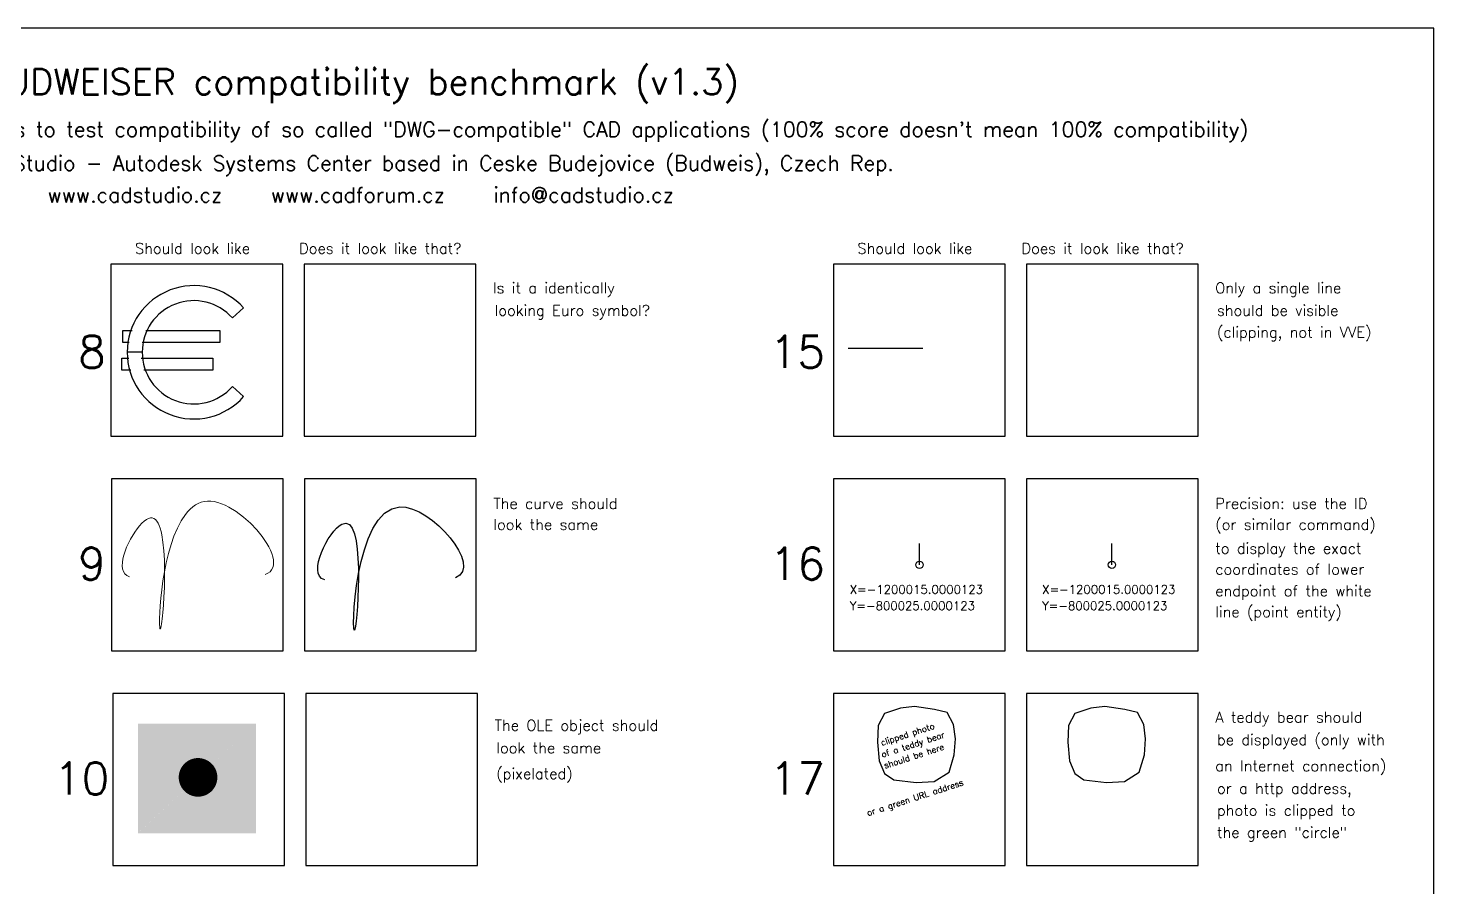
# Model space of a CAD drawing. Header units: millimetres. Extents: x -1200100 to -1200000, y -800080 to -800000.
# Drawn here: x -1200065.5 to -1200000, y -800040 to -800000 of the extents above; entities that cross this region are included whole.
import ezdxf
from ezdxf.enums import TextEntityAlignment as Align

# ---------------------------------------------------------------- set-up
doc = ezdxf.new("R2010")
doc.units = ezdxf.units.MM
doc.header["$LTSCALE"] = 0.05
doc.header["$XCLIPFRAME"] = 2
doc.header["$PDMODE"] = 4
doc.header["$PDSIZE"] = 2
for name, color, linetype in [('Drawing Contents', 9, 'Continuous'), ('In Question', 7, 'Continuous'), ('Should Look Like This', 7, 'Continuous')]:
    doc.layers.add(name, color=color, linetype=linetype)
doc.styles.get("Standard").update_dxf_attribs({"font": 'simplex.shx'})
picture_1 = doc.add_image_def('image1.jpg', size_in_pixel=(103, 150))

msp = doc.modelspace()

# ---------------------------------------------------------------- linework, layer by layer
at = {"layer": 'Drawing Contents'}
for points in [[(-1200000, -800000), (-1200100, -800000), (-1200100, -800080), (-1200000, -800080)], [(-1200061.6345, -800019), (-1200053.6345, -800019), (-1200053.6345, -800011), (-1200061.6345, -800011)], [(-1200052.6345, -800019), (-1200044.6345, -800019), (-1200044.6345, -800011), (-1200052.6345, -800011)], [(-1200027.9787, -800019), (-1200019.9787, -800019), (-1200019.9787, -800011), (-1200027.9787, -800011)], [(-1200018.9787, -800019), (-1200010.9787, -800019), (-1200010.9787, -800011), (-1200018.9787, -800011)], [(-1200061.6133, -800029), (-1200053.6133, -800029), (-1200053.6133, -800021), (-1200061.6133, -800021)], [(-1200052.6133, -800029), (-1200044.6133, -800029), (-1200044.6133, -800021), (-1200052.6133, -800021)], [(-1200027.9787, -800029), (-1200019.9787, -800029), (-1200019.9787, -800021), (-1200027.9787, -800021)], [(-1200018.9787, -800029), (-1200010.9787, -800029), (-1200010.9787, -800021), (-1200018.9787, -800021)], [(-1200061.5551, -800039), (-1200053.5551, -800039), (-1200053.5551, -800031), (-1200061.5551, -800031)], [(-1200052.5551, -800039), (-1200044.5551, -800039), (-1200044.5551, -800031), (-1200052.5551, -800031)], [(-1200027.9787, -800039), (-1200019.9787, -800039), (-1200019.9787, -800031), (-1200027.9787, -800031)], [(-1200018.9787, -800039), (-1200010.9787, -800039), (-1200010.9787, -800031), (-1200018.9787, -800031)]]:
    msp.add_lwpolyline(points, close=True, dxfattribs=at)
at = {"layer": 'In Question', "color": 1}
msp.add_circle((-1200015, -800025), 0.1687, dxfattribs=at)
at = {"layer": 'In Question', "start_tangent": (-0.9563516, 0.2922185), "end_tangent": (-0.9344877, -0.3559953)}
msp.add_spline([(-1200051.6787, -800025.7), (-1200050.8787, -800023.1), (-1200050.2787, -800028), (-1200048.1787, -800022.3), (-1200045.5787, -800025.6)], degree=3, dxfattribs=at)
at = {"layer": 'In Question'}
msp.add_point((-1200015, -800025), dxfattribs=at)
at = {"layer": 'Should Look Like This'}
for p, q in [((-1200055.9787, -800013.5), (-1200055.4559, -800013.0344)), ((-1200027.293, -800014.9087), (-1200023.8118, -800014.9087)), ((-1200060.8709, -800015.0773), (-1200060.1769, -800015.0773)), ((-1200055.9787, -800016.7), (-1200055.4559, -800017.1656))]:
    msp.add_line(p, q, dxfattribs=at)
at = {"layer": 'Should Look Like This', "color": 3}
for p, q in [((-1200025.5978, -800031.9231), (-1200025.8931, -800032.4861)), ((-1200024.8472, -800031.6809), (-1200025.5978, -800031.9231)), ((-1200024.1982, -800031.5993), (-1200024.8472, -800031.6809)), ((-1200023.2592, -800031.7374), (-1200024.1982, -800031.5993)), ((-1200022.6792, -800031.8754), (-1200023.2592, -800031.7374)), ((-1200022.3738, -800032.4335), (-1200022.6792, -800031.8754)), ((-1200025.8931, -800032.4861), (-1200025.9208, -800033.265)), ((-1200022.2938, -800033.1036), (-1200022.3738, -800032.4335)), ((-1200025.9208, -800033.265), (-1200025.8408, -800034.1246)), ((-1200022.3492, -800033.8562), (-1200022.2938, -800033.1036)), ((-1200022.5892, -800034.6613), (-1200022.3492, -800033.8562)), ((-1200025.8408, -800034.1246), (-1200025.5978, -800034.7139)), ((-1200023.2875, -800035.0911), (-1200022.5892, -800034.6613)), ((-1200025.5978, -800034.7139), (-1200025.1671, -800035.0104)), ((-1200025.1671, -800035.0104), (-1200024.1212, -800035.1437)), ((-1200024.1212, -800035.1437), (-1200023.2875, -800035.0911))]:
    msp.add_line(p, q, dxfattribs=at)
at = {"layer": 'Should Look Like This'}
for points in [[(-1200060.7892, -800014.639), (-1200061.0821, -800014.639), (-1200061.0821, -800014.0859), (-1200060.6464, -800014.0859)], [(-1200060.0136, -800014.0859), (-1200056.5645, -800014.0859), (-1200056.5645, -800014.639), (-1200060.1871, -800014.639)], [(-1200060.7076, -800015.9298), (-1200061.1331, -800015.9298), (-1200061.1331, -800015.3766), (-1200060.7994, -800015.3766)], [(-1200060.2279, -800015.3766), (-1200056.8921, -800015.3766), (-1200056.8921, -800015.9298), (-1200060.1054, -800015.9298)]]:
    msp.add_lwpolyline(points, dxfattribs=at)
at = {"layer": 'Should Look Like This', "color": 7, "lineweight": 0}
msp.add_lwpolyline([(-1200060.7676, -800025.5586), (-1200060.8923, -800025.5003), (-1200060.9847, -800025.4199), (-1200061.0511, -800025.3133), (-1200061.0913, -800025.1887), (-1200061.1074, -800025.046), (-1200061.1034, -800024.8892), (-1200061.0772, -800024.7203), (-1200061.035, -800024.5434), (-1200060.9767, -800024.3625), (-1200060.9063, -800024.1775), (-1200060.7294, -800023.8116), (-1200060.5224, -800023.4719), (-1200060.4138, -800023.3191), (-1200060.3032, -800023.1804), (-1200060.1927, -800023.0598), (-1200060.0841, -800022.9613), (-1200059.9796, -800022.8849), (-1200059.8831, -800022.8366), (-1200059.7926, -800022.8145), (-1200059.7102, -800022.8165), (-1200059.6338, -800022.8447), (-1200059.5634, -800022.8949), (-1200059.5011, -800022.9673), (-1200059.4428, -800023.0598), (-1200059.3906, -800023.1703), (-1200059.3443, -800023.297), (-1200059.3041, -800023.4397), (-1200059.2679, -800023.5985), (-1200059.2116, -800023.9503), (-1200059.1714, -800024.3403), (-1200059.1473, -800024.7605), (-1200059.1373, -800025.637), (-1200059.1473, -800026.0732), (-1200059.1654, -800026.4894), (-1200059.1895, -800026.8774), (-1200059.2177, -800027.2252), (-1200059.2337, -800027.38), (-1200059.2478, -800027.5207), (-1200059.2639, -800027.6453), (-1200059.28, -800027.7539), (-1200059.2941, -800027.8423), (-1200059.3081, -800027.9107), (-1200059.3202, -800027.9569), (-1200059.3323, -800027.9811), (-1200059.3443, -800027.9851), (-1200059.3524, -800027.969), (-1200059.3604, -800027.9328), (-1200059.3664, -800027.8765), (-1200059.3725, -800027.8062), (-1200059.3745, -800027.7177), (-1200059.3745, -800027.6152), (-1200059.3745, -800027.4966), (-1200059.3644, -800027.2232), (-1200059.3443, -800026.9035), (-1200059.3122, -800026.5457), (-1200059.2699, -800026.1597), (-1200059.2136, -800025.7516), (-1200059.1413, -800025.3294), (-1200059.0568, -800024.9012), (-1200058.9543, -800024.475), (-1200058.8357, -800024.0589), (-1200058.699, -800023.6588), (-1200058.5422, -800023.2869), (-1200058.3653, -800022.9472), (-1200058.1663, -800022.6497), (-1200058.0597, -800022.519), (-1200057.9471, -800022.4004), (-1200057.8285, -800022.2978), (-1200057.7039, -800022.2094), (-1200057.5712, -800022.139), (-1200057.4345, -800022.0848), (-1200057.2918, -800022.0486), (-1200057.141, -800022.0305), (-1200056.9862, -800022.0345), (-1200056.8234, -800022.0566), (-1200056.6565, -800022.0968), (-1200056.4876, -800022.1531), (-1200056.3168, -800022.2255), (-1200056.1419, -800022.3119), (-1200055.7981, -800022.521), (-1200055.4604, -800022.7743), (-1200055.1407, -800023.0578), (-1200054.8452, -800023.3653), (-1200054.5839, -800023.683), (-1200054.3667, -800024.0066), (-1200054.2763, -800024.1654), (-1200054.1999, -800024.3222), (-1200054.1396, -800024.473), (-1200054.0933, -800024.6198), (-1200054.0672, -800024.7605), (-1200054.0571, -800024.8932), (-1200054.0672, -800025.0158), (-1200054.0974, -800025.1284), (-1200054.1496, -800025.2309), (-1200054.224, -800025.3194), (-1200054.3225, -800025.3938), (-1200054.4451, -800025.4541)], dxfattribs=at)
at = {"layer": 'Should Look Like This', "color": 5, "const_width": 0.9}
msp.add_lwpolyline([(-1200058.0287, -800034.9, 1), (-1200057.1287, -800034.9, 1)], format="xyb", close=True, dxfattribs=at)
at = {"layer": 'Should Look Like This', "color": 1}
msp.add_circle((-1200023.9647, -800025), 0.1687, dxfattribs=at)
at = {"layer": 'Should Look Like This'}
for radius in [3.1057, 2.4057]:
    msp.add_arc((-1200057.7751, -800015.1), radius, 41.690051, 318.309949, dxfattribs=at)
msp.add_point((-1200023.9647, -800025), dxfattribs=at)
at = {"layer": 'Should Look Like This', "color": 2}
msp.add_solid([(-1200060.3787, -800032.4), (-1200054.8787, -800032.4), (-1200060.3787, -800037.5), (-1200060.3639, -800037.4838)], dxfattribs=at)
at = {"layer": 'Should Look Like This', "color": 1}
msp.add_solid([(-1200060.3787, -800037.5), (-1200054.8787, -800032.4), (-1200054.8787, -800037.5)], dxfattribs=at)

# ---------------------------------------------------------------- texts
at = {"layer": 'Drawing Contents'}
for s, height, p in [('BUDWEISER compatibility benchmark (v1.3)', 1.2, (-1200050, -800003.0977)), ('AutoCAD drawing with many types of complex entities to test compatibility of so called "DWG-compatible" CAD applications (100% score doesn\'t mean 100% compatibility)', 0.7, (-1200050, -800005.0659)), ('(C) 2001 by CAD Studio - Autodesk Systems Center based in Ceske Budejovice (Budweis), Czech Rep.', 0.7, (-1200050, -800006.6404)), ('www.cadstudio.cz   www.cadforum.cz   info@cadstudio.cz', 0.7, (-1200050, -800008.1165))]:
    msp.add_text(s, height=height, dxfattribs=at).set_placement(p, align=Align.CENTER)
for s, p in [('Should look like', (-1200060.5162, -800010.511)), ('Does it look like that?', (-1200052.8703, -800010.511)), ('Should look like', (-1200026.8604, -800010.511)), ('Does it look like that?', (-1200019.2145, -800010.511)), ('Is it a identically', (-1200043.8417, -800012.3498)), ('Only a single line', (-1200010.1859, -800012.3498)), ('looking Euro symbol?', (-1200043.7614, -800013.399)), ('should be visible', (-1200010.1056, -800013.399)), ('(clipping, not in VVE)', (-1200010.1056, -800014.4126)), ('The curve should', (-1200043.8206, -800022.3929)), ('Precision: use the ID', (-1200010.1859, -800022.3929)), ('look the same', (-1200043.8206, -800023.3698)), ('(or similar command)', (-1200010.1859, -800023.3698)), ('to display the exact', (-1200010.1859, -800024.4794)), ('coordinates of lower', (-1200010.1859, -800025.4564)), ('endpoint of the white', (-1200010.1859, -800026.4616)), ('line (point entity)', (-1200010.1859, -800027.4386)), ('A teddy bear should', (-1200010.1859, -800032.3488)), ('The OLE object should', (-1200043.7623, -800032.726)), ('look the same', (-1200043.682, -800033.7752)), ('be displayed (only with', (-1200010.1056, -800033.3981)), ('(pixelated)', (-1200043.682, -800034.9752)), ('an Internet connection)', (-1200010.1859, -800034.6124)), ('or a http address,', (-1200010.1056, -800035.6616)), ('photo is clipped to', (-1200010.1056, -800036.6829)), ('the green "circle"', (-1200010.1056, -800037.7145))]:
    msp.add_text(s, height=0.5, dxfattribs=at).set_placement(p)
at = {"layer": 'Drawing Contents', "color": 40}
for s, p in [('8', (-1200063.1628, -800015.8311)), ('15', (-1200030.9463, -800015.8311)), ('9', (-1200063.1628, -800025.6928)), ('16', (-1200030.9463, -800025.6928)), ('10', (-1200064.2883, -800035.7007)), ('17', (-1200030.9463, -800035.7007))]:
    msp.add_text(s, height=1.5, dxfattribs=at).set_placement(p)
at = {"layer": 'In Question', "color": 1}
for s, p in [('X=-1200015.0000123', (-1200018.2477, -800026.346)), ('Y=-800025.0000123', (-1200018.2477, -800027.1062))]:
    msp.add_text(s, height=0.4, dxfattribs=at).set_placement(p)
at = {"layer": 'Should Look Like This', "color": 1}
for s, p in [('X=-1200015.0000123', (-1200027.2124, -800026.346)), ('Y=-800025.0000123', (-1200027.2124, -800027.1062))]:
    msp.add_text(s, height=0.4, dxfattribs=at).set_placement(p)
at = {"layer": 'Should Look Like This', "color": 3}
for s, p in [('clipped photo', (-1200025.7195, -800033.4281)), ('of a teddy bear', (-1200025.6919, -800033.9802)), ('should be here', (-1200025.5661, -800034.4956)), ('or a green URL address', (-1200026.367, -800036.7039))]:
    msp.add_text(s, height=0.285933, rotation=17.960558, dxfattribs=at).set_placement(p)

# ---------------------------------------------------------------- pictures from other files: only their frames are drawn
at = {"layer": 'In Question', "color": 3}
image = msp.add_image(picture_1, insert=(-1200017.363, -800038.7453), size_in_units=(5.043, 7.3442), dxfattribs=at)
image.set_boundary_path([(27.711, 5.2157), (12.3804, 10.1606), (6.3486, 21.6604), (5.783, 37.5685), (7.4167, 55.125), (12.3804, 67.1613), (21.1767, 73.218), (42.5393, 75.9395), (59.5665, 74.8662), (73.829, 66.088), (78.73, 49.6433), (79.861, 34.272), (78.2273, 20.587), (71.9896, 9.187), (60.144, 6.368), (40.965, 3.549), (27.711, 5.2157)])

doc.saveas('drawing.dxf')
